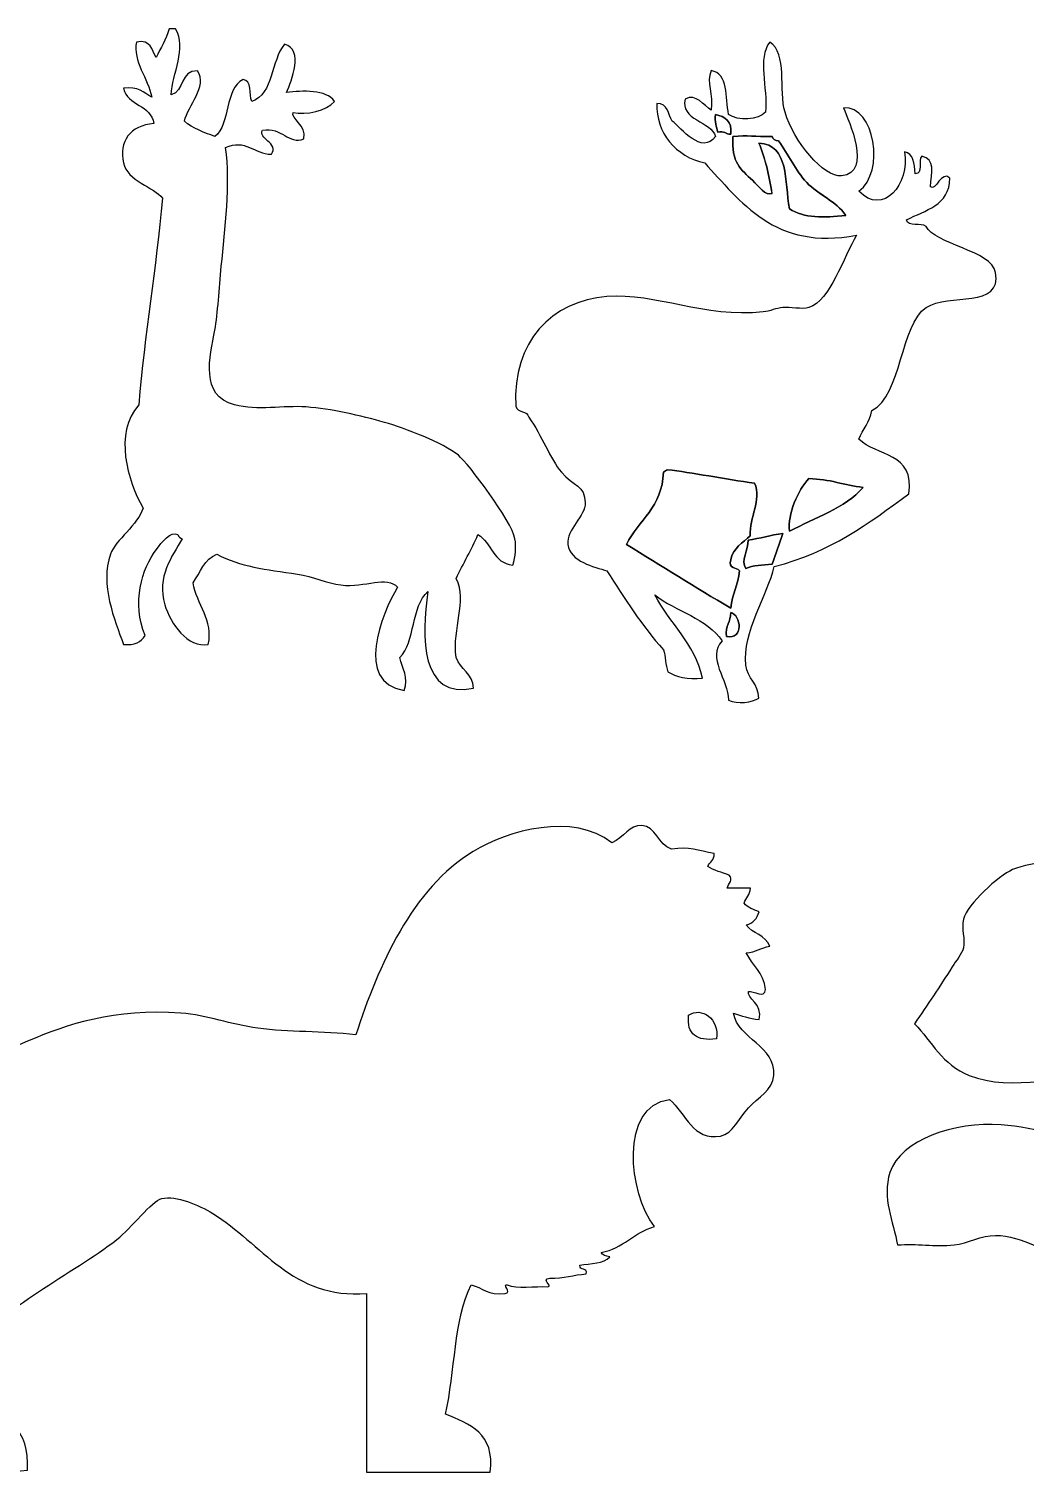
# Model space of a CAD drawing. Header units: centimetres. Extents: x -66 to 65, y -66 to 66.
# Drawn here: x 9.93 to 17.72, y -31.06 to -19.75 of the extents above; entities that cross this region are included whole.
import ezdxf

# ---------------------------------------------------------------- set-up
doc = ezdxf.new("R2010")
doc.units = ezdxf.units.CM
doc.header["$MEASUREMENT"] = 0
doc.layers.add('Layer 1', color=7, linetype='Continuous')

msp = doc.modelspace()

# ---------------------------------------------------------------- linework, layer by layer
at = {"layer": 'Layer 1'}
for points, knots in [([(11.02264, -19.75071), (11.03968, -19.75071), (11.05672, -19.75071), (11.07368, -19.75071), (11.07368, -19.75071), (11.16282, -19.89943), (11.04603, -20.10308), (11.03968, -20.26633), (11.03968, -20.26633), (11.14091, -20.23678), (11.10974, -20.0735), (11.24375, -20.07731), (11.24375, -20.07731), (11.32699, -20.20505), (11.16911, -20.34615), (11.14173, -20.47262), (11.14173, -20.47262), (11.20557, -20.52829), (11.29492, -20.55835), (11.37983, -20.59287), (11.37983, -20.59287), (11.50366, -20.49463), (11.45426, -20.22108), (11.60086, -20.14596), (11.60086, -20.14596), (11.67269, -20.15366), (11.64695, -20.25984), (11.66891, -20.31781), (11.66891, -20.31781), (11.84261, -20.25852), (11.81755, -19.99827), (11.92399, -19.87096), (11.92399, -19.87096), (12.08078, -19.91173), (11.97847, -20.15367), (11.94114, -20.24916), (11.94114, -20.24916), (12.06211, -20.23278), (12.25486, -20.22328), (12.31518, -20.31782), (12.31518, -20.31782), (12.25398, -20.38963), (12.09441, -20.42799), (11.99215, -20.40384), (11.99215, -20.40384), (11.97254, -20.45289), (12.09822, -20.50237), (12.07716, -20.61006), (12.07716, -20.61006), (11.95532, -20.65896), (11.90502, -20.51706), (11.75397, -20.54135), (11.75397, -20.54135), (11.70859, -20.60533), (11.88716, -20.64642), (11.82202, -20.73034), (11.82202, -20.73034), (11.6901, -20.73026), (11.61557, -20.60569), (11.46486, -20.67888), (11.46486, -20.67888), (11.50357, -20.96013), (11.46018, -21.31367), (11.43089, -21.60709), (11.43089, -21.60709), (11.41322, -21.78269), (11.40411, -21.97319), (11.37983, -22.10559), (11.37983, -22.10559), (11.34059, -22.31882), (11.26153, -22.61817), (11.53289, -22.68998), (11.53289, -22.68998), (11.71654, -22.73866), (11.91611, -22.69432), (12.0941, -22.7072), (12.0941, -22.7072), (12.28865, -22.72128), (12.52325, -22.77528), (12.70637, -22.82753), (12.70637, -22.82753), (12.86636, -22.87322), (13.16283, -22.98639), (13.28462, -23.08534), (13.28462, -23.08534), (13.36339, -23.14948), (13.70203, -23.59982), (13.72663, -23.73857), (13.72663, -23.73857), (13.73745, -23.79852), (13.73203, -23.87634), (13.70967, -23.94484), (13.70967, -23.94484), (13.5555, -23.92878), (13.54476, -23.76775), (13.43752, -23.70415), (13.43752, -23.70415), (13.38807, -23.82596), (13.32163, -23.93063), (13.2675, -24.0479), (13.2675, -24.0479), (13.35764, -24.23234), (13.23485, -24.43287), (13.2675, -24.66668), (13.2675, -24.66668), (13.29872, -24.76111), (13.39569, -24.78934), (13.40363, -24.9074), (13.40363, -24.9074), (12.98808, -24.99675), (12.99395, -24.50423), (13.0465, -24.15109), (13.0465, -24.15109), (12.91463, -24.26417), (12.94969, -24.54611), (12.82544, -24.66668), (12.82544, -24.66668), (12.8456, -24.75431), (12.90111, -24.82154), (12.85939, -24.92462), (12.85939, -24.92462), (12.46781, -24.86004), (12.68424, -24.32616), (12.80843, -24.11671), (12.80843, -24.11671), (12.72376, -24.02294), (12.55895, -24.12118), (12.36618, -24.09951), (12.36618, -24.09951), (12.26008, -24.0876), (12.14763, -24.03088), (12.02608, -24.01352), (12.02608, -24.01352), (11.77626, -23.97804), (11.57753, -23.95523), (11.39677, -23.85884), (11.39677, -23.85884), (11.297, -23.89543), (11.26723, -24.00293), (11.20974, -24.08231), (11.20974, -24.08231), (11.23871, -24.24945), (11.37087, -24.37907), (11.32883, -24.56356), (11.32883, -24.56356), (11.16804, -24.59581), (11.03236, -24.39989), (10.98873, -24.25416), (10.98873, -24.25416), (10.92332, -24.03643), (11.04588, -23.87472), (11.12478, -23.73857), (11.12478, -23.73857), (11.10965, -23.73098), (11.09435, -23.72344), (11.09078, -23.70415), (11.09078, -23.70415), (11.0363, -23.67465), (10.96608, -23.7645), (10.92065, -23.82451), (10.92065, -23.82451), (10.81206, -23.96773), (10.72893, -24.242), (10.83559, -24.49483), (10.83559, -24.49483), (10.80305, -24.54206), (10.75598, -24.57476), (10.66552, -24.5636), (10.66552, -24.5636), (10.59694, -24.37284), (10.48052, -24.09428), (10.56352, -23.85886), (10.56352, -23.85886), (10.60297, -23.74713), (10.78207, -23.62788), (10.81863, -23.49792), (10.81863, -23.49792), (10.69555, -23.27998), (10.5899, -22.91454), (10.7846, -22.68996), (10.7846, -22.68996), (10.83117, -22.13537), (10.92086, -21.62454), (10.97166, -21.07426), (10.97166, -21.07426), (10.90602, -20.99065), (10.69541, -20.93636), (10.66554, -20.79917), (10.66554, -20.79917), (10.62897, -20.63071), (10.71618, -20.50744), (10.90372, -20.48977), (10.90372, -20.48977), (10.87938, -20.34253), (10.69991, -20.35211), (10.66554, -20.21474), (10.66554, -20.21474), (10.78108, -20.1955), (10.82167, -20.25178), (10.88676, -20.28356), (10.88676, -20.28356), (10.85956, -20.13738), (10.73648, -20.00228), (10.76764, -19.85382), (10.76764, -19.85382), (10.88006, -19.83189), (10.88776, -19.91568), (10.92065, -19.97413), (10.92065, -19.97413), (10.95572, -19.90073), (10.99798, -19.83455), (11.02264, -19.75071)], [0, 0, 0, 0, 0.01851852, 0.01851852, 0.01851852, 0.01851852, 0.03703704, 0.03703704, 0.03703704, 0.03703704, 0.05555556, 0.05555556, 0.05555556, 0.05555556, 0.07407407, 0.07407407, 0.07407407, 0.07407407, 0.09259259, 0.09259259, 0.09259259, 0.09259259, 0.11111111, 0.11111111, 0.11111111, 0.11111111, 0.12962963, 0.12962963, 0.12962963, 0.12962963, 0.14814815, 0.14814815, 0.14814815, 0.14814815, 0.16666667, 0.16666667, 0.16666667, 0.16666667, 0.18518519, 0.18518519, 0.18518519, 0.18518519, 0.2037037, 0.2037037, 0.2037037, 0.2037037, 0.22222222, 0.22222222, 0.22222222, 0.22222222, 0.24074074, 0.24074074, 0.24074074, 0.24074074, 0.25925926, 0.25925926, 0.25925926, 0.25925926, 0.27777778, 0.27777778, 0.27777778, 0.27777778, 0.2962963, 0.2962963, 0.2962963, 0.2962963, 0.31481481, 0.31481481, 0.31481481, 0.31481481, 0.33333333, 0.33333333, 0.33333333, 0.33333333, 0.35185185, 0.35185185, 0.35185185, 0.35185185, 0.37037037, 0.37037037, 0.37037037, 0.37037037, 0.38888889, 0.38888889, 0.38888889, 0.38888889, 0.40740741, 0.40740741, 0.40740741, 0.40740741, 0.42592593, 0.42592593, 0.42592593, 0.42592593, 0.44444444, 0.44444444, 0.44444444, 0.44444444, 0.46296296, 0.46296296, 0.46296296, 0.46296296, 0.48148148, 0.48148148, 0.48148148, 0.48148148, 0.5, 0.5, 0.5, 0.5, 0.51851852, 0.51851852, 0.51851852, 0.51851852, 0.53703704, 0.53703704, 0.53703704, 0.53703704, 0.55555556, 0.55555556, 0.55555556, 0.55555556, 0.57407407, 0.57407407, 0.57407407, 0.57407407, 0.59259259, 0.59259259, 0.59259259, 0.59259259, 0.61111111, 0.61111111, 0.61111111, 0.61111111, 0.62962963, 0.62962963, 0.62962963, 0.62962963, 0.64814815, 0.64814815, 0.64814815, 0.64814815, 0.66666667, 0.66666667, 0.66666667, 0.66666667, 0.68518519, 0.68518519, 0.68518519, 0.68518519, 0.7037037, 0.7037037, 0.7037037, 0.7037037, 0.72222222, 0.72222222, 0.72222222, 0.72222222, 0.74074074, 0.74074074, 0.74074074, 0.74074074, 0.75925926, 0.75925926, 0.75925926, 0.75925926, 0.77777778, 0.77777778, 0.77777778, 0.77777778, 0.7962963, 0.7962963, 0.7962963, 0.7962963, 0.81481481, 0.81481481, 0.81481481, 0.81481481, 0.83333333, 0.83333333, 0.83333333, 0.83333333, 0.85185185, 0.85185185, 0.85185185, 0.85185185, 0.87037037, 0.87037037, 0.87037037, 0.87037037, 0.88888889, 0.88888889, 0.88888889, 0.88888889, 0.90740741, 0.90740741, 0.90740741, 0.90740741, 0.92592593, 0.92592593, 0.92592593, 0.92592593, 0.94444444, 0.94444444, 0.94444444, 0.94444444, 0.96296296, 0.96296296, 0.96296296, 0.96296296, 1, 1, 1, 1]), ([(14.83713, -20.33401), (14.92502, -20.33091), (14.92288, -20.41886), (14.95585, -20.47112), (14.95585, -20.47112), (15.03054, -20.52697), (15.18474, -20.73946), (15.29534, -20.59129), (15.29534, -20.59129), (15.26645, -20.47762), (15.01359, -20.45916), (15.05777, -20.29967), (15.05777, -20.29967), (15.14109, -20.25122), (15.20573, -20.35068), (15.26145, -20.38547), (15.26145, -20.38547), (15.2796, -20.26381), (15.2197, -20.16994), (15.26145, -20.07662), (15.26145, -20.07662), (15.39678, -20.10004), (15.37112, -20.28612), (15.39721, -20.41971), (15.39721, -20.41971), (15.46717, -20.47313), (15.63319, -20.46326), (15.68587, -20.40264), (15.68587, -20.40264), (15.70497, -20.20624), (15.61811, -19.98312), (15.71987, -19.85358), (15.71987, -19.85358), (15.8592, -19.94224), (15.78864, -20.22857), (15.83862, -20.40264), (15.83862, -20.40264), (15.90262, -20.62566), (16.14424, -20.91633), (16.27989, -20.90019), (16.27989, -20.90019), (16.52487, -20.87101), (16.33619, -20.47339), (16.29693, -20.36827), (16.29693, -20.36827), (16.53767, -20.34861), (16.62451, -20.87212), (16.41575, -21.02023), (16.41575, -21.02023), (16.60514, -21.21777), (16.81651, -20.96506), (16.7722, -20.71138), (16.7722, -20.71138), (16.84565, -20.72294), (16.84869, -20.80578), (16.857, -20.88299), (16.857, -20.88299), (16.92251, -20.88632), (16.87515, -20.77549), (16.90806, -20.74575), (16.90806, -20.74575), (17.01776, -20.76999), (16.98249, -20.87296), (16.97587, -20.98594), (16.97587, -20.98594), (17.01741, -21.02642), (17.06096, -20.85256), (17.12864, -20.91728), (17.12864, -20.91728), (17.12306, -21.13466), (16.93407, -21.16673), (16.78926, -21.2433), (16.78926, -21.2433), (16.79955, -21.30132), (16.9034, -21.26508), (16.9419, -21.29476), (16.9419, -21.29476), (17.00434, -21.43356), (17.45472, -21.48463), (17.48504, -21.65496), (17.48504, -21.65496), (17.53655, -21.94217), (17.12036, -21.81104), (16.9419, -21.92952), (16.9419, -21.92952), (16.74219, -22.06218), (16.75198, -22.61373), (16.51761, -22.73594), (16.51761, -22.73594), (16.49832, -22.82503), (16.44892, -22.88384), (16.41575, -22.9589), (16.41575, -22.9589), (16.55418, -23.09347), (16.8567, -23.06227), (16.80625, -23.38784), (16.80625, -23.38784), (16.49349, -23.61512), (16.18845, -23.85009), (15.75374, -23.95405), (15.75374, -23.95405), (15.70675, -24.17604), (15.50003, -24.46882), (15.53302, -24.72613), (15.53302, -24.72613), (15.54641, -24.83022), (15.63041, -24.87366), (15.63499, -24.98341), (15.63499, -24.98341), (15.5817, -25.01947), (15.46695, -25.03164), (15.39724, -25.00058), (15.39724, -25.00058), (15.39248, -24.83897), (15.22547, -24.6672), (15.34639, -24.53729), (15.34639, -24.53729), (15.22876, -24.3588), (14.98566, -24.30731), (14.82016, -24.17711), (14.82016, -24.17711), (14.93719, -24.40193), (15.13197, -24.54824), (15.19367, -24.82904), (15.19367, -24.82904), (15.0776, -24.83759), (14.98592, -24.82161), (14.92194, -24.77755), (14.92194, -24.77755), (14.90337, -24.72778), (14.90667, -24.65576), (14.88802, -24.60599), (14.88802, -24.60599), (14.72049, -24.42065), (14.5847, -24.20335), (14.44656, -23.98832), (14.44656, -23.98832), (14.34644, -23.95932), (14.15621, -23.91548), (14.14112, -23.78242), (14.14112, -23.78242), (14.12765, -23.66391), (14.28058, -23.55826), (14.27688, -23.45653), (14.27688, -23.45653), (14.27201, -23.32069), (14.1857, -23.32628), (14.09014, -23.21634), (14.09014, -23.21634), (14.00214, -23.11493), (13.93713, -22.92951), (13.83556, -22.7874), (13.83556, -22.7874), (13.82503, -22.73517), (13.74428, -22.75385), (13.73372, -22.70154), (13.73372, -22.70154), (13.70589, -22.19825), (14.0132, -21.87657), (14.44653, -21.84368), (14.44653, -21.84368), (14.82822, -21.81473), (15.20681, -22.01391), (15.66883, -21.96385), (15.66883, -21.96385), (15.72045, -21.95827), (15.77101, -21.93393), (15.82157, -21.92951), (15.82157, -21.92951), (15.87486, -21.92491), (15.97143, -21.94642), (16.0253, -21.92951), (16.0253, -21.92951), (16.19215, -21.87728), (16.29533, -21.53356), (16.39863, -21.36338), (16.39863, -21.36338), (15.75961, -21.4885), (15.48632, -21.09618), (15.21044, -20.79728), (15.21044, -20.79728), (14.9875, -20.75393), (14.82557, -20.55739), (14.83713, -20.33401)], [0, 0, 0, 0, 0.0212766, 0.0212766, 0.0212766, 0.0212766, 0.04255319, 0.04255319, 0.04255319, 0.04255319, 0.06382979, 0.06382979, 0.06382979, 0.06382979, 0.08510638, 0.08510638, 0.08510638, 0.08510638, 0.10638298, 0.10638298, 0.10638298, 0.10638298, 0.12765957, 0.12765957, 0.12765957, 0.12765957, 0.14893617, 0.14893617, 0.14893617, 0.14893617, 0.17021277, 0.17021277, 0.17021277, 0.17021277, 0.19148936, 0.19148936, 0.19148936, 0.19148936, 0.21276596, 0.21276596, 0.21276596, 0.21276596, 0.23404255, 0.23404255, 0.23404255, 0.23404255, 0.25531915, 0.25531915, 0.25531915, 0.25531915, 0.27659574, 0.27659574, 0.27659574, 0.27659574, 0.29787234, 0.29787234, 0.29787234, 0.29787234, 0.31914894, 0.31914894, 0.31914894, 0.31914894, 0.34042553, 0.34042553, 0.34042553, 0.34042553, 0.36170213, 0.36170213, 0.36170213, 0.36170213, 0.38297872, 0.38297872, 0.38297872, 0.38297872, 0.40425532, 0.40425532, 0.40425532, 0.40425532, 0.42553191, 0.42553191, 0.42553191, 0.42553191, 0.44680851, 0.44680851, 0.44680851, 0.44680851, 0.46808511, 0.46808511, 0.46808511, 0.46808511, 0.4893617, 0.4893617, 0.4893617, 0.4893617, 0.5106383, 0.5106383, 0.5106383, 0.5106383, 0.53191489, 0.53191489, 0.53191489, 0.53191489, 0.55319149, 0.55319149, 0.55319149, 0.55319149, 0.57446809, 0.57446809, 0.57446809, 0.57446809, 0.59574468, 0.59574468, 0.59574468, 0.59574468, 0.61702128, 0.61702128, 0.61702128, 0.61702128, 0.63829787, 0.63829787, 0.63829787, 0.63829787, 0.65957447, 0.65957447, 0.65957447, 0.65957447, 0.68085106, 0.68085106, 0.68085106, 0.68085106, 0.70212766, 0.70212766, 0.70212766, 0.70212766, 0.72340426, 0.72340426, 0.72340426, 0.72340426, 0.74468085, 0.74468085, 0.74468085, 0.74468085, 0.76595745, 0.76595745, 0.76595745, 0.76595745, 0.78723404, 0.78723404, 0.78723404, 0.78723404, 0.80851064, 0.80851064, 0.80851064, 0.80851064, 0.82978723, 0.82978723, 0.82978723, 0.82978723, 0.85106383, 0.85106383, 0.85106383, 0.85106383, 0.87234043, 0.87234043, 0.87234043, 0.87234043, 0.89361702, 0.89361702, 0.89361702, 0.89361702, 0.91489362, 0.91489362, 0.91489362, 0.91489362, 0.93617021, 0.93617021, 0.93617021, 0.93617021, 0.95744681, 0.95744681, 0.95744681, 0.95744681, 1, 1, 1, 1]), ([(15.31246, -20.55705), (15.36432, -20.54469), (15.37424, -20.57464), (15.41422, -20.57414), (15.41422, -20.57414), (15.42729, -20.46944), (15.36861, -20.43717), (15.29537, -20.41968), (15.29537, -20.41968), (15.28801, -20.47876), (15.30209, -20.51591), (15.31246, -20.55705)], [0, 0, 0, 0, 0.25, 0.25, 0.25, 0.25, 0.5, 0.5, 0.5, 0.5, 1, 1, 1, 1]), ([(16.00839, -20.95162), (15.91883, -20.85645), (15.86652, -20.73374), (15.78765, -20.62565), (15.78765, -20.62565), (15.75849, -20.6265), (15.7441, -20.61242), (15.73682, -20.59128), (15.73682, -20.59128), (15.60016, -20.59427), (15.5474, -20.58022), (15.4312, -20.59128), (15.4312, -20.59128), (15.41675, -20.79583), (15.49523, -20.85197), (15.58405, -20.93455), (15.58405, -20.93455), (15.63374, -20.98067), (15.68502, -21.05935), (15.73679, -21.03739), (15.73679, -21.03739), (15.71565, -20.89295), (15.68147, -20.76154), (15.63495, -20.64287), (15.63495, -20.64287), (15.87048, -20.65634), (15.83569, -20.94315), (15.87255, -21.15756), (15.87255, -21.15756), (15.98899, -21.23125), (16.14036, -21.22894), (16.3139, -21.20897), (16.3139, -21.20897), (16.23802, -21.09582), (16.09967, -21.04875), (16.00839, -20.95162)], [0, 0, 0, 0, 0.1, 0.1, 0.1, 0.1, 0.2, 0.2, 0.2, 0.2, 0.3, 0.3, 0.3, 0.3, 0.4, 0.4, 0.4, 0.4, 0.5, 0.5, 0.5, 0.5, 0.6, 0.6, 0.6, 0.6, 0.7, 0.7, 0.7, 0.7, 0.8, 0.8, 0.8, 0.8, 1, 1, 1, 1]), ([(14.92196, -23.19918), (14.905, -23.19918), (14.90175, -23.21302), (14.88804, -23.21638), (14.88804, -23.21638), (14.87926, -23.49345), (14.69257, -23.59063), (14.59946, -23.78248), (14.59946, -23.78248), (14.86947, -23.95004), (15.13778, -24.11924), (15.41422, -24.28008), (15.41422, -24.28008), (15.42412, -24.17004), (15.47232, -24.09844), (15.48214, -23.9884), (15.48214, -23.9884), (15.4624, -23.95694), (15.39208, -23.97655), (15.41422, -23.90265), (15.41422, -23.90265), (15.43383, -23.80788), (15.50809, -23.76869), (15.56707, -23.71392), (15.56707, -23.71392), (15.56088, -23.56795), (15.65465, -23.43994), (15.60102, -23.30215), (15.60102, -23.30215), (15.37728, -23.27567), (15.09936, -23.21561), (14.92196, -23.19918)], [0, 0, 0, 0, 0.11111111, 0.11111111, 0.11111111, 0.11111111, 0.22222222, 0.22222222, 0.22222222, 0.22222222, 0.33333333, 0.33333333, 0.33333333, 0.33333333, 0.44444444, 0.44444444, 0.44444444, 0.44444444, 0.55555556, 0.55555556, 0.55555556, 0.55555556, 0.66666667, 0.66666667, 0.66666667, 0.66666667, 0.77777778, 0.77777778, 0.77777778, 0.77777778, 1, 1, 1, 1]), ([(16.0254, -23.26781), (15.93917, -23.35817), (15.85715, -23.5438), (15.87263, -23.67961), (15.87263, -23.67961), (16.07263, -23.57298), (16.30562, -23.49969), (16.44974, -23.33645), (16.44974, -23.33645), (16.30139, -23.32046), (16.18754, -23.2698), (16.0254, -23.26781)], [0, 0, 0, 0, 0.25, 0.25, 0.25, 0.25, 0.5, 0.5, 0.5, 0.5, 1, 1, 1, 1]), ([(15.55008, -23.74827), (15.55527, -23.82286), (15.48608, -23.91139), (15.53304, -23.97126), (15.53304, -23.97126), (15.58622, -23.94485), (15.66456, -23.94393), (15.73682, -23.93694), (15.73682, -23.93694), (15.76667, -23.85846), (15.79344, -23.77687), (15.82165, -23.6967), (15.82165, -23.6967), (15.72653, -23.70924), (15.64512, -23.73573), (15.55008, -23.74827)], [0, 0, 0, 0, 0.2, 0.2, 0.2, 0.2, 0.4, 0.4, 0.4, 0.4, 0.6, 0.6, 0.6, 0.6, 1, 1, 1, 1]), ([(15.38027, -24.5031), (15.51896, -24.52927), (15.49616, -24.33363), (15.41422, -24.3144), (15.41422, -24.3144), (15.41599, -24.39057), (15.36686, -24.41507), (15.38027, -24.5031)], [0, 0, 0, 0, 0.33333333, 0.33333333, 0.33333333, 0.33333333, 1, 1, 1, 1]), ([(15.43501, -27.44778), (15.47335, -27.65371), (15.76698, -27.69929), (15.75193, -27.93668), (15.75193, -27.93668), (15.74492, -28.04669), (15.6258, -28.1094), (15.5518, -28.18949), (15.5518, -28.18949), (15.48126, -28.26595), (15.428, -28.39089), (15.335, -28.4087), (15.335, -28.4087), (15.11791, -28.45013), (15.06502, -28.23056), (14.93471, -28.1221), (14.93471, -28.1221), (14.5417, -28.17507), (14.61623, -28.85944), (14.818, -29.1167), (14.818, -29.1167), (14.6561, -29.16099), (14.57567, -29.28767), (14.40104, -29.319), (14.40104, -29.319), (14.41194, -29.3416), (14.43663, -29.35033), (14.46772, -29.35268), (14.46772, -29.35268), (14.4242, -29.40986), (14.31812, -29.40374), (14.23425, -29.4201), (14.23425, -29.4201), (14.2293, -29.46447), (14.29899, -29.43338), (14.28431, -29.48757), (14.28431, -29.48757), (14.18356, -29.49257), (14.10863, -29.52361), (14.00073, -29.52123), (14.00073, -29.52123), (13.92374, -29.53271), (14.02621, -29.57724), (13.98403, -29.58873), (13.98403, -29.58873), (13.88172, -29.57979), (13.7426, -29.60799), (13.66719, -29.57185), (13.66719, -29.57185), (13.62039, -29.56463), (13.70891, -29.63464), (13.65049, -29.63927), (13.65049, -29.63927), (13.51791, -29.66089), (13.47327, -29.59358), (13.38363, -29.57185), (13.38363, -29.57185), (13.24875, -29.84014), (13.26028, -30.2563), (13.18345, -30.5833), (13.18345, -30.5833), (13.37175, -30.66268), (13.57207, -30.73006), (13.53371, -31.03846), (13.53371, -31.03846), (13.21132, -31.03846), (12.88881, -31.03846), (12.56642, -31.03846), (12.56642, -31.03846), (12.56642, -30.57211), (12.56642, -30.10562), (12.56642, -29.63926), (12.56642, -29.63926), (11.98817, -29.69099), (11.74362, -29.24511), (11.36556, -29.01558), (11.36556, -29.01558), (11.25219, -28.94663), (11.07947, -28.8703), (10.96535, -28.8975), (10.96535, -28.8975), (10.88775, -28.91602), (10.72566, -29.13176), (10.61502, -29.2178), (10.61502, -29.2178), (10.26492, -29.49043), (9.70538, -29.74477), (9.48096, -30.09439), (9.48096, -30.09439), (9.41225, -30.20144), (9.3551, -30.36022), (9.39759, -30.53267), (9.39759, -30.53267), (9.39939, -30.56453), (9.45273, -30.54439), (9.44768, -30.58326), (9.44768, -30.58326), (9.76563, -30.56529), (9.93121, -30.70134), (9.91462, -31.02154), (9.91462, -31.02154), (9.63623, -31.06041), (9.28674, -31.02752), (8.98067, -31.03842), (8.98067, -31.03842), (8.92304, -30.65258), (8.88476, -30.24742), (8.8138, -29.87523), (8.8138, -29.87523), (9.16572, -29.5228), (9.47748, -29.12998), (9.4643, -28.40864), (9.4643, -28.40864), (8.93617, -28.71143), (8.77726, -30.09224), (8.02986, -30.1955), (8.02986, -30.1955), (7.7348, -30.23627), (7.63158, -30.09144), (7.46286, -29.95949), (7.46286, -29.95949), (7.37915, -29.95989), (7.34099, -29.91409), (7.26273, -29.9089), (7.26273, -29.9089), (7.11348, -29.76843), (7.11597, -29.46784), (7.31274, -29.42003), (7.31274, -29.42003), (7.5293, -29.36746), (7.81034, -29.60749), (7.64633, -29.84146), (7.64633, -29.84146), (7.74235, -29.95407), (7.83971, -30.02569), (8.04667, -29.94272), (8.04667, -29.94272), (8.27569, -29.8507), (8.45802, -29.53836), (8.597, -29.302), (8.597, -29.302), (8.96673, -28.67396), (9.20292, -27.96466), (9.91463, -27.66687), (9.91463, -27.66687), (10.22813, -27.53564), (10.59159, -27.4098), (11.11549, -27.44772), (11.11549, -27.44772), (11.31943, -27.46254), (11.50477, -27.53778), (11.71586, -27.56572), (11.71586, -27.56572), (11.95713, -27.59771), (12.22069, -27.58805), (12.48299, -27.61626), (12.48299, -27.61626), (12.65865, -27.07707), (12.9222, -26.47374), (13.40035, -26.18344), (13.40035, -26.18344), (13.67226, -26.01831), (14.18188, -25.87478), (14.48451, -26.11602), (14.48451, -26.11602), (14.58111, -26.07223), (14.62215, -25.97545), (14.7179, -25.98108), (14.7179, -25.98108), (14.83225, -25.98785), (14.84329, -26.12872), (14.95147, -26.16663), (14.95147, -26.16663), (15.08561, -26.14327), (15.16086, -26.17743), (15.28495, -26.20029), (15.28495, -26.20029), (15.28572, -26.25159), (15.24981, -26.2658), (15.23497, -26.30139), (15.23497, -26.30139), (15.28191, -26.33256), (15.34472, -26.34769), (15.40174, -26.36886), (15.40174, -26.36886), (15.43735, -26.40326), (15.39703, -26.43554), (15.3851, -26.47004), (15.3851, -26.47004), (15.44625, -26.47004), (15.50731, -26.47004), (15.56851, -26.47004), (15.56851, -26.47004), (15.56412, -26.52182), (15.53239, -26.54582), (15.51853, -26.58796), (15.51853, -26.58796), (15.54412, -26.62392), (15.59256, -26.63675), (15.63526, -26.6554), (15.63526, -26.6554), (15.62245, -26.7099), (15.58906, -26.74361), (15.53514, -26.75655), (15.53514, -26.75655), (15.58118, -26.82809), (15.69072, -26.83532), (15.71868, -26.92514), (15.71868, -26.92514), (15.6501, -26.93445), (15.6107, -26.97345), (15.53514, -26.97568), (15.53514, -26.97568), (15.58364, -27.07286), (15.67188, -27.12972), (15.68521, -27.26228), (15.68521, -27.26228), (15.68193, -27.34062), (15.59332, -27.26871), (15.55183, -27.27913), (15.55183, -27.27913), (15.53558, -27.3299), (15.66983, -27.37295), (15.63525, -27.49831), (15.63525, -27.49831), (15.56236, -27.48765), (15.49621, -27.47032), (15.43501, -27.44778)], [0, 0, 0, 0, 0.01724138, 0.01724138, 0.01724138, 0.01724138, 0.03448276, 0.03448276, 0.03448276, 0.03448276, 0.05172414, 0.05172414, 0.05172414, 0.05172414, 0.06896552, 0.06896552, 0.06896552, 0.06896552, 0.0862069, 0.0862069, 0.0862069, 0.0862069, 0.10344828, 0.10344828, 0.10344828, 0.10344828, 0.12068966, 0.12068966, 0.12068966, 0.12068966, 0.13793103, 0.13793103, 0.13793103, 0.13793103, 0.15517241, 0.15517241, 0.15517241, 0.15517241, 0.17241379, 0.17241379, 0.17241379, 0.17241379, 0.18965517, 0.18965517, 0.18965517, 0.18965517, 0.20689655, 0.20689655, 0.20689655, 0.20689655, 0.22413793, 0.22413793, 0.22413793, 0.22413793, 0.24137931, 0.24137931, 0.24137931, 0.24137931, 0.25862069, 0.25862069, 0.25862069, 0.25862069, 0.27586207, 0.27586207, 0.27586207, 0.27586207, 0.29310345, 0.29310345, 0.29310345, 0.29310345, 0.31034483, 0.31034483, 0.31034483, 0.31034483, 0.32758621, 0.32758621, 0.32758621, 0.32758621, 0.34482759, 0.34482759, 0.34482759, 0.34482759, 0.36206897, 0.36206897, 0.36206897, 0.36206897, 0.37931034, 0.37931034, 0.37931034, 0.37931034, 0.39655172, 0.39655172, 0.39655172, 0.39655172, 0.4137931, 0.4137931, 0.4137931, 0.4137931, 0.43103448, 0.43103448, 0.43103448, 0.43103448, 0.44827586, 0.44827586, 0.44827586, 0.44827586, 0.46551724, 0.46551724, 0.46551724, 0.46551724, 0.48275862, 0.48275862, 0.48275862, 0.48275862, 0.5, 0.5, 0.5, 0.5, 0.51724138, 0.51724138, 0.51724138, 0.51724138, 0.53448276, 0.53448276, 0.53448276, 0.53448276, 0.55172414, 0.55172414, 0.55172414, 0.55172414, 0.56896552, 0.56896552, 0.56896552, 0.56896552, 0.5862069, 0.5862069, 0.5862069, 0.5862069, 0.60344828, 0.60344828, 0.60344828, 0.60344828, 0.62068966, 0.62068966, 0.62068966, 0.62068966, 0.63793103, 0.63793103, 0.63793103, 0.63793103, 0.65517241, 0.65517241, 0.65517241, 0.65517241, 0.67241379, 0.67241379, 0.67241379, 0.67241379, 0.68965517, 0.68965517, 0.68965517, 0.68965517, 0.70689655, 0.70689655, 0.70689655, 0.70689655, 0.72413793, 0.72413793, 0.72413793, 0.72413793, 0.74137931, 0.74137931, 0.74137931, 0.74137931, 0.75862069, 0.75862069, 0.75862069, 0.75862069, 0.77586207, 0.77586207, 0.77586207, 0.77586207, 0.79310345, 0.79310345, 0.79310345, 0.79310345, 0.81034483, 0.81034483, 0.81034483, 0.81034483, 0.82758621, 0.82758621, 0.82758621, 0.82758621, 0.84482759, 0.84482759, 0.84482759, 0.84482759, 0.86206897, 0.86206897, 0.86206897, 0.86206897, 0.87931034, 0.87931034, 0.87931034, 0.87931034, 0.89655172, 0.89655172, 0.89655172, 0.89655172, 0.9137931, 0.9137931, 0.9137931, 0.9137931, 0.93103448, 0.93103448, 0.93103448, 0.93103448, 0.94827586, 0.94827586, 0.94827586, 0.94827586, 0.96551724, 0.96551724, 0.96551724, 0.96551724, 1, 1, 1, 1]), ([(33.44742, -26.66834), (33.40734, -26.83151), (33.34799, -26.97505), (33.29994, -27.1302), (33.29994, -27.1302), (32.95191, -27.416), (32.44131, -27.49054), (31.81131, -27.54729), (31.81131, -27.54729), (31.51971, -27.57362), (31.2015, -27.60907), (30.92699, -27.60693), (30.92699, -27.60693), (30.73318, -27.6054), (30.52715, -27.5692), (30.32263, -27.54729), (30.32263, -27.54729), (29.9275, -27.50512), (29.54182, -27.45593), (29.14346, -27.4133), (29.14346, -27.4133), (28.75415, -27.37152), (28.36469, -27.34649), (27.93482, -27.38345), (27.93482, -27.38345), (28.09868, -27.58041), (28.36868, -27.79903), (28.53913, -28.03896), (28.53913, -28.03896), (28.8103, -27.95244), (29.13995, -27.75509), (29.51195, -27.72609), (29.51195, -27.72609), (29.97502, -27.69005), (30.53681, -27.7857), (30.97115, -27.87505), (30.97115, -27.87505), (31.15144, -27.91214), (31.3875, -27.9821), (31.60496, -28.05391), (31.60496, -28.05391), (31.8247, -28.12649), (32.05192, -28.19419), (32.04716, -28.41147), (32.04716, -28.41147), (32.04303, -28.60017), (31.85145, -28.69894), (31.73757, -28.81366), (31.73757, -28.81366), (31.20523, -28.72111), (30.64518, -28.65647), (30.11628, -28.56037), (30.11628, -28.56037), (30.23934, -28.73925), (30.37301, -28.94552), (30.49953, -29.17119), (30.49953, -29.17119), (30.72043, -29.56526), (30.92162, -29.92263), (31.35443, -30.09485), (31.35443, -30.09485), (31.32877, -30.29633), (31.26368, -30.7153), (31.0596, -30.75033), (31.0596, -30.75033), (30.92673, -30.77311), (30.72522, -30.62714), (30.6174, -30.55665), (30.6174, -30.55665), (30.51003, -30.48654), (30.33469, -30.36835), (30.26365, -30.28849), (30.26365, -30.28849), (30.10384, -30.10897), (29.95673, -29.67082), (29.68879, -29.64791), (29.68879, -29.64791), (29.47644, -29.62971), (29.21336, -29.91413), (29.08448, -30.02034), (29.08448, -30.02034), (28.91009, -30.16409), (28.68218, -30.36065), (28.48017, -30.37792), (28.48017, -30.37792), (28.28472, -30.39459), (28.05901, -30.28677), (27.84633, -30.19909), (27.84633, -30.19909), (27.44205, -30.03238), (27.1495, -29.87786), (26.75556, -29.6777), (26.75556, -29.6777), (26.56678, -29.58174), (26.37766, -29.46468), (26.19552, -29.43931), (26.19552, -29.43931), (25.78822, -29.38266), (25.2916, -29.60049), (24.869, -29.75218), (24.869, -29.75218), (24.45437, -29.90093), (24.01003, -30.06436), (23.54238, -30.06508), (23.54238, -30.06508), (23.33214, -30.0654), (23.10428, -30.02664), (22.87915, -30.00539), (22.87915, -30.00539), (22.44063, -29.96414), (22.0047, -29.91633), (21.56729, -29.87135), (21.56729, -29.87135), (21.34475, -29.84852), (21.10906, -29.81198), (20.90409, -29.81179), (20.90409, -29.81179), (20.67769, -29.81158), (20.44334, -29.88913), (20.24075, -29.88624), (20.24075, -29.88624), (19.8507, -29.88076), (19.45724, -29.68801), (19.12058, -29.5585), (19.12058, -29.5585), (18.99207, -29.50902), (18.87367, -29.44235), (18.76681, -29.43928), (18.76681, -29.43928), (18.61002, -29.43486), (18.43079, -29.553), (18.29511, -29.54355), (18.29511, -29.54355), (18.13255, -29.53233), (17.93043, -29.32789), (17.77925, -29.26053), (17.77925, -29.26053), (17.70038, -29.22537), (17.58568, -29.18618), (17.48445, -29.18605), (17.48445, -29.18605), (17.37444, -29.18592), (17.27064, -29.24809), (17.1602, -29.26053), (17.1602, -29.26053), (17.00627, -29.27791), (16.86773, -29.24735), (16.71805, -29.26053), (16.71805, -29.26053), (16.68691, -29.07918), (16.59462, -28.89329), (16.6591, -28.69443), (16.6591, -28.69443), (16.74181, -28.4389), (17.16268, -28.29451), (17.52873, -28.322), (17.52873, -28.322), (17.80228, -28.34251), (18.11441, -28.43408), (18.39828, -28.50073), (18.39828, -28.50073), (18.71038, -28.57399), (19.00214, -28.64286), (19.23844, -28.69443), (19.23844, -28.69443), (19.25566, -28.53422), (19.22002, -28.4145), (19.16478, -28.322), (19.16478, -28.322), (19.03873, -28.11121), (18.75431, -27.97608), (18.41302, -27.94955), (18.41302, -27.94955), (18.02403, -27.91923), (17.62041, -28.07017), (17.27809, -27.93463), (17.27809, -27.93463), (17.06656, -27.85092), (16.98914, -27.66917), (16.85066, -27.53241), (16.85066, -27.53241), (16.95557, -27.37639), (17.04375, -27.24891), (17.14549, -27.08545), (17.14549, -27.08545), (17.17518, -27.03782), (17.22304, -26.98388), (17.23394, -26.93646), (17.23394, -26.93646), (17.24947, -26.8683), (17.21468, -26.79112), (17.23394, -26.71299), (17.23394, -26.71299), (17.26283, -26.59581), (17.51067, -26.37181), (17.61708, -26.32564), (17.61708, -26.32564), (17.77258, -26.25828), (18.06415, -26.24015), (18.33931, -26.26608), (18.33931, -26.26608), (18.76701, -26.30632), (19.01514, -26.53815), (19.45945, -26.6534), (19.45945, -26.6534), (19.78859, -26.73881), (20.14065, -26.7573), (20.46185, -26.81728), (20.46185, -26.81728), (20.79083, -26.87874), (21.11672, -26.96426), (21.36093, -27.08544), (21.36093, -27.08544), (21.68227, -27.24485), (21.90179, -27.55664), (22.33375, -27.57706), (22.33375, -27.57706), (22.59111, -27.58926), (22.87445, -27.55372), (23.14441, -27.5324), (23.14441, -27.5324), (24.43846, -27.43014), (25.43697, -27.03879), (26.56407, -26.74283), (26.56407, -26.74283), (26.7828, -26.68542), (27.01423, -26.63067), (27.24199, -26.57895), (27.24199, -26.57895), (27.47855, -26.52529), (27.7252, -26.44938), (27.94949, -26.44486), (27.94949, -26.44486), (28.16499, -26.4406), (28.40309, -26.50513), (28.62754, -26.53429), (28.62754, -26.53429), (29.08307, -26.59327), (29.51162, -26.63753), (29.96879, -26.69812), (29.96879, -26.69812), (30.18681, -26.72704), (30.41414, -26.78218), (30.63207, -26.78752), (30.63207, -26.78752), (30.82233, -26.7922), (31.02447, -26.74966), (31.22167, -26.72791), (31.22167, -26.72791), (31.61053, -26.68515), (31.98468, -26.63822), (32.37131, -26.59387), (32.37131, -26.59387), (32.78205, -26.54677), (33.1091, -26.51417), (33.44742, -26.66834)], [0, 0, 0, 0, 0.01538462, 0.01538462, 0.01538462, 0.01538462, 0.03076923, 0.03076923, 0.03076923, 0.03076923, 0.04615385, 0.04615385, 0.04615385, 0.04615385, 0.06153846, 0.06153846, 0.06153846, 0.06153846, 0.07692308, 0.07692308, 0.07692308, 0.07692308, 0.09230769, 0.09230769, 0.09230769, 0.09230769, 0.10769231, 0.10769231, 0.10769231, 0.10769231, 0.12307692, 0.12307692, 0.12307692, 0.12307692, 0.13846154, 0.13846154, 0.13846154, 0.13846154, 0.15384615, 0.15384615, 0.15384615, 0.15384615, 0.16923077, 0.16923077, 0.16923077, 0.16923077, 0.18461538, 0.18461538, 0.18461538, 0.18461538, 0.2, 0.2, 0.2, 0.2, 0.21538462, 0.21538462, 0.21538462, 0.21538462, 0.23076923, 0.23076923, 0.23076923, 0.23076923, 0.24615385, 0.24615385, 0.24615385, 0.24615385, 0.26153846, 0.26153846, 0.26153846, 0.26153846, 0.27692308, 0.27692308, 0.27692308, 0.27692308, 0.29230769, 0.29230769, 0.29230769, 0.29230769, 0.30769231, 0.30769231, 0.30769231, 0.30769231, 0.32307692, 0.32307692, 0.32307692, 0.32307692, 0.33846154, 0.33846154, 0.33846154, 0.33846154, 0.35384615, 0.35384615, 0.35384615, 0.35384615, 0.36923077, 0.36923077, 0.36923077, 0.36923077, 0.38461538, 0.38461538, 0.38461538, 0.38461538, 0.4, 0.4, 0.4, 0.4, 0.41538462, 0.41538462, 0.41538462, 0.41538462, 0.43076923, 0.43076923, 0.43076923, 0.43076923, 0.44615385, 0.44615385, 0.44615385, 0.44615385, 0.46153846, 0.46153846, 0.46153846, 0.46153846, 0.47692308, 0.47692308, 0.47692308, 0.47692308, 0.49230769, 0.49230769, 0.49230769, 0.49230769, 0.50769231, 0.50769231, 0.50769231, 0.50769231, 0.52307692, 0.52307692, 0.52307692, 0.52307692, 0.53846154, 0.53846154, 0.53846154, 0.53846154, 0.55384615, 0.55384615, 0.55384615, 0.55384615, 0.56923077, 0.56923077, 0.56923077, 0.56923077, 0.58461538, 0.58461538, 0.58461538, 0.58461538, 0.6, 0.6, 0.6, 0.6, 0.61538462, 0.61538462, 0.61538462, 0.61538462, 0.63076923, 0.63076923, 0.63076923, 0.63076923, 0.64615385, 0.64615385, 0.64615385, 0.64615385, 0.66153846, 0.66153846, 0.66153846, 0.66153846, 0.67692308, 0.67692308, 0.67692308, 0.67692308, 0.69230769, 0.69230769, 0.69230769, 0.69230769, 0.70769231, 0.70769231, 0.70769231, 0.70769231, 0.72307692, 0.72307692, 0.72307692, 0.72307692, 0.73846154, 0.73846154, 0.73846154, 0.73846154, 0.75384615, 0.75384615, 0.75384615, 0.75384615, 0.76923077, 0.76923077, 0.76923077, 0.76923077, 0.78461538, 0.78461538, 0.78461538, 0.78461538, 0.8, 0.8, 0.8, 0.8, 0.81538462, 0.81538462, 0.81538462, 0.81538462, 0.83076923, 0.83076923, 0.83076923, 0.83076923, 0.84615385, 0.84615385, 0.84615385, 0.84615385, 0.86153846, 0.86153846, 0.86153846, 0.86153846, 0.87692308, 0.87692308, 0.87692308, 0.87692308, 0.89230769, 0.89230769, 0.89230769, 0.89230769, 0.90769231, 0.90769231, 0.90769231, 0.90769231, 0.92307692, 0.92307692, 0.92307692, 0.92307692, 0.93846154, 0.93846154, 0.93846154, 0.93846154, 0.95384615, 0.95384615, 0.95384615, 0.95384615, 0.96923077, 0.96923077, 0.96923077, 0.96923077, 1, 1, 1, 1]), ([(15.08481, -27.46458), (15.06732, -27.61719), (15.15193, -27.66648), (15.30169, -27.65003), (15.30169, -27.65003), (15.32881, -27.49014), (15.18305, -27.39402), (15.08481, -27.46458)], [0, 0, 0, 0, 0.33333333, 0.33333333, 0.33333333, 0.33333333, 1, 1, 1, 1])]:
    msp.add_open_spline(points, degree=3, knots=knots, dxfattribs=at)
at = {"layer": 'Layer 1', "color": 7}
for points, knots in [([(15.29537, -20.41971), (15.36863, -20.4372), (15.42729, -20.46948), (15.41422, -20.57417), (15.41422, -20.57417), (15.37424, -20.57467), (15.36432, -20.54472), (15.31246, -20.55708), (15.31246, -20.55708), (15.30209, -20.51591), (15.28801, -20.47876), (15.29537, -20.41971)], [0, 0, 0, 0, 0.25, 0.25, 0.25, 0.25, 0.5, 0.5, 0.5, 0.5, 1, 1, 1, 1]), ([(16.31396, -21.20898), (16.14042, -21.22896), (15.98908, -21.23126), (15.87261, -21.15757), (15.87261, -21.15757), (15.83573, -20.94315), (15.87055, -20.65634), (15.63501, -20.64288), (15.63501, -20.64288), (15.68152, -20.76155), (15.71571, -20.89296), (15.73685, -21.0374), (15.73685, -21.0374), (15.68507, -21.05936), (15.63377, -20.98067), (15.58411, -20.93456), (15.58411, -20.93456), (15.49529, -20.85198), (15.41681, -20.79587), (15.43126, -20.59129), (15.43126, -20.59129), (15.54747, -20.58023), (15.60022, -20.59428), (15.73688, -20.59129), (15.73688, -20.59129), (15.74416, -20.61243), (15.75855, -20.62651), (15.78771, -20.62566), (15.78771, -20.62566), (15.86656, -20.73374), (15.91889, -20.85648), (16.00845, -20.95163), (16.00845, -20.95163), (16.09967, -21.04875), (16.23802, -21.09582), (16.31396, -21.20898)], [0, 0, 0, 0, 0.1, 0.1, 0.1, 0.1, 0.2, 0.2, 0.2, 0.2, 0.3, 0.3, 0.3, 0.3, 0.4, 0.4, 0.4, 0.4, 0.5, 0.5, 0.5, 0.5, 0.6, 0.6, 0.6, 0.6, 0.7, 0.7, 0.7, 0.7, 0.8, 0.8, 0.8, 0.8, 1, 1, 1, 1]), ([(15.60101, -23.30213), (15.65461, -23.43993), (15.56085, -23.56796), (15.56706, -23.7139), (15.56706, -23.7139), (15.50808, -23.76867), (15.43382, -23.80785), (15.41421, -23.90263), (15.41421, -23.90263), (15.39206, -23.97653), (15.46239, -23.95692), (15.48213, -23.98838), (15.48213, -23.98838), (15.47231, -24.09842), (15.42411, -24.17002), (15.41421, -24.28006), (15.41421, -24.28006), (15.13777, -24.11922), (14.86946, -23.95002), (14.59945, -23.78246), (14.59945, -23.78246), (14.69258, -23.59061), (14.87925, -23.49343), (14.88803, -23.21636), (14.88803, -23.21636), (14.90176, -23.213), (14.90502, -23.19916), (14.92195, -23.19916), (14.92195, -23.19916), (15.09936, -23.21561), (15.37728, -23.27567), (15.60101, -23.30213)], [0, 0, 0, 0, 0.11111111, 0.11111111, 0.11111111, 0.11111111, 0.22222222, 0.22222222, 0.22222222, 0.22222222, 0.33333333, 0.33333333, 0.33333333, 0.33333333, 0.44444444, 0.44444444, 0.44444444, 0.44444444, 0.55555556, 0.55555556, 0.55555556, 0.55555556, 0.66666667, 0.66666667, 0.66666667, 0.66666667, 0.77777778, 0.77777778, 0.77777778, 0.77777778, 1, 1, 1, 1]), ([(16.44972, -23.33647), (16.30563, -23.49972), (16.07261, -23.57298), (15.87261, -23.67963), (15.87261, -23.67963), (15.85713, -23.54379), (15.93918, -23.35819), (16.02538, -23.26783), (16.02538, -23.26783), (16.18754, -23.2698), (16.30139, -23.32046), (16.44972, -23.33647)], [0, 0, 0, 0, 0.25, 0.25, 0.25, 0.25, 0.5, 0.5, 0.5, 0.5, 1, 1, 1, 1]), ([(15.82165, -23.6967), (15.79345, -23.77687), (15.76667, -23.85847), (15.73682, -23.93694), (15.73682, -23.93694), (15.66456, -23.94393), (15.58622, -23.94485), (15.53304, -23.97126), (15.53304, -23.97126), (15.48608, -23.91138), (15.55527, -23.82288), (15.55008, -23.74827), (15.55008, -23.74827), (15.64512, -23.73573), (15.72653, -23.70924), (15.82165, -23.6967)], [0, 0, 0, 0, 0.2, 0.2, 0.2, 0.2, 0.4, 0.4, 0.4, 0.4, 0.6, 0.6, 0.6, 0.6, 1, 1, 1, 1]), ([(15.41422, -24.3144), (15.49616, -24.33364), (15.51897, -24.52927), (15.38027, -24.5031), (15.38027, -24.5031), (15.36686, -24.41507), (15.41599, -24.39057), (15.41422, -24.3144)], [0, 0, 0, 0, 0.33333333, 0.33333333, 0.33333333, 0.33333333, 1, 1, 1, 1])]:
    msp.add_open_spline(points, degree=3, knots=knots, dxfattribs=at)

doc.saveas('drawing.dxf')
